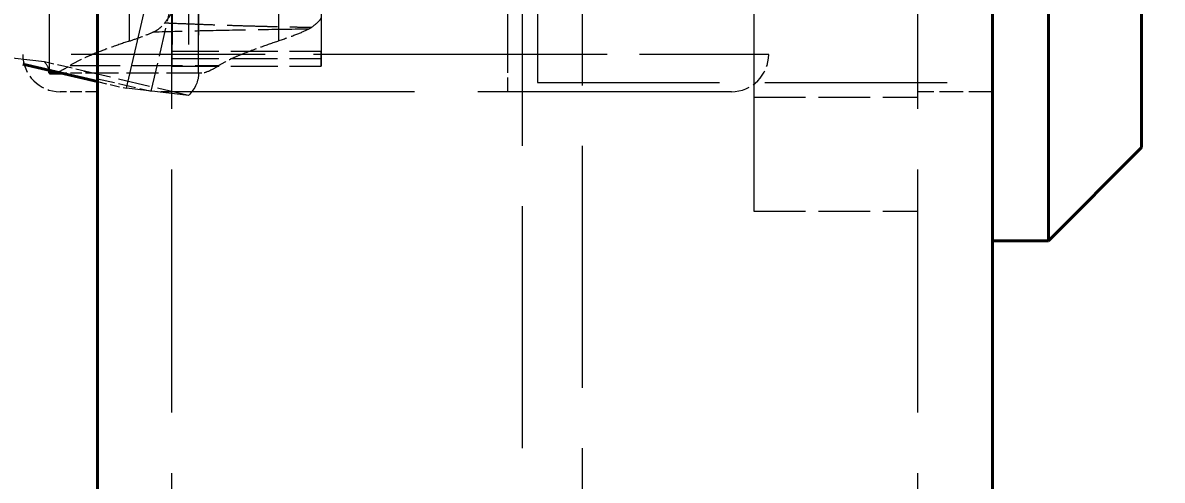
# Model space of a CAD drawing. Header units: millimetres. Extents: x 0 to 2523, y 0 to 1782.
# Drawn here: x 504.71 to 535.26, y 1015.65 to 1027.92 of the extents above; entities that cross this region are included whole.
import ezdxf

# ---------------------------------------------------------------- set-up
doc = ezdxf.new("R2010")
doc.units = ezdxf.units.MM
doc.header["$LTSCALE"] = 3
doc.linetypes.add('DASHED', pattern=[0.2067, 0.1654, -0.0413])
for name, color, linetype, lineweight in [('가려진 것(ISO)', 2, 'DASHED', 18), ('가려진 좁은 것(ISO)', 2, 'DASHED', 18), ('가시적인 것(ISO)', 3, 'Continuous', 40), ('가시적인 좁은 것(ISO)', 3, 'Continuous', 35), ('치수(ISO)', 2, 'Continuous', 25)]:
    doc.layers.add(name, color=color, linetype=linetype, lineweight=lineweight)
doc.styles.add('치수 텍스트_PSTEK_POSCO', font='isocp.shx')
doc.dimstyles.new('치수_PSTEK_POSCO', dxfattribs={"dimscale": 3, "dimtxt": 2.5, "dimasz": 1.5, "dimexe": 1, "dimexo": 1.5, "dimgap": 1, "dimtad": 1, "dimrnd": 1e-08, "dimdsep": 46, "dimtxsty": '치수 텍스트_PSTEK_POSCO', "dimcen": 0.09, "dimdle": 10, "dimclrd": 7, "dimclre": 7, "dimclrt": 2, "dimadec": 1, "dimazin": 2, "dimtfac": 1, "dimtmove": 0, "dimatfit": 3, "dimfxl": 0, "dimtolj": 1, "dimlwd": -1, "dimlwe": -1, "dimarcsym": 0})

# ---------------------------------------------------------------- blocks, each defined once
blk = doc.blocks.new('*D110')
at = {"layer": 'Defpoints', "color": 0, "transparency": 16777216}
for p in [(311.712, 1219.605), (311.712, 1166.067), (559.712, 953.067)]:
    blk.add_point(p, dxfattribs=at)
at = {"layer": '치수(ISO)', "color": 7, "transparency": 16777216}
for p, q in [((311.712, 1170.567), (311.712, 1222.605)), ((559.712, 957.567), (559.712, 1222.605)), ((555.212, 1219.605), (316.212, 1219.605))]:
    blk.add_line(p, q, dxfattribs=at)
for points in [[(316.212, 1220.355), (316.212, 1218.855), (311.712, 1219.605)], [(555.212, 1220.355), (555.212, 1218.855), (559.712, 1219.605)]]:
    blk.add_solid(points, dxfattribs=at)
at = {"layer": '치수(ISO)', "color": 2, "transparency": 16777216, "insert": (428.491, 1226.355), "char_height": 7.5, "attachment_point": 4, "style": '치수 텍스트_PSTEK_POSCO'}
blk.add_mtext('\\A1;248', dxfattribs=at)

msp = doc.modelspace()

# ---------------------------------------------------------------- linework, layer by layer
at = {"layer": '가려진 것(ISO)', "ltscale": 13.134298}
for p, q in [((508.7116, 488.0669), (508.7116, 1164.0669)), ((528.7116, 488.0669), (528.7116, 1164.0669))]:
    msp.add_line(p, q, dxfattribs=at)
at = {"layer": '가려진 것(ISO)', "ltscale": 13.068692}
for p, q in [((518.1116, 514.0669), (518.1116, 1138.0669)), ((519.7116, 1138.0669), (519.7116, 514.0669))]:
    msp.add_line(p, q, dxfattribs=at)
at = {"layer": '가려진 것(ISO)', "ltscale": 13.3619}
msp.add_line((524.7116, 1085.0669), (524.7116, 1027.0669), dxfattribs=at)
at = {"layer": '가려진 것(ISO)', "ltscale": 15.320109}
for p, q in [((505.4194, 1045.5669), (505.4194, 1026.5669)), ((509.42, 1045.5669), (509.42, 1026.5669))]:
    msp.add_line(p, q, dxfattribs=at)
at = {"layer": '가려진 것(ISO)', "ltscale": 12.296404}
msp.add_line((524.3116, 1036.0669), (524.3116, 1022.86), dxfattribs=at)
at = {"layer": '가려진 것(ISO)', "ltscale": 14.79346}
for p, q in [((505.427, 1026.5678), (505.4338, 1035.5626)), ((509.427, 1026.5648), (509.4338, 1035.5595))]:
    msp.add_line(p, q, dxfattribs=at)
at = {"layer": '가려진 것(ISO)', "ltscale": 4.708343}
msp.add_line((507.4884, 1026.1574), (509.1613, 1033.3815), dxfattribs=at)
at = {"layer": '가려진 것(ISO)', "ltscale": 4.455295}
msp.add_line((518.5116, 1031.1937), (518.5116, 1026.3169), dxfattribs=at)
at = {"layer": '가려진 것(ISO)', "ltscale": 10.630617}
for p, q in [((505.2918, 1026.8678), (503.6244, 1027.0597)), ((509.1557, 1025.9655), (507.4884, 1026.1574))]:
    msp.add_line(p, q, dxfattribs=at)
at = {"layer": '가려진 것(ISO)', "ltscale": 0.808278}
msp.add_line((506.5217, 1026.5806), (505.2918, 1026.8678), dxfattribs=at)
at = {"layer": '가려진 것(ISO)', "ltscale": 7.548428}
msp.add_line((505.4194, 1026.5669), (505.4244, 1026.5669), dxfattribs=at)
at = {"layer": '가려진 것(ISO)', "ltscale": 0.612689}
msp.add_line((506.7002, 1026.5669), (505.735, 1026.5669), dxfattribs=at)
at = {"layer": '가려진 것(ISO)', "ltscale": 1.731117}
for p, q in [((509.1557, 1025.9655), (506.5217, 1026.5806)), ((509.427, 1026.5669), (506.7002, 1026.5669))]:
    msp.add_line(p, q, dxfattribs=at)
at = {"layer": '가려진 것(ISO)', "ltscale": 2.539495}
msp.add_line((508.7113, 1026.7502), (512.7113, 1026.7502), dxfattribs=at)
at = {"layer": '가려진 것(ISO)', "ltscale": 0.44848}
msp.add_line((509.514, 1026.5669), (509.427, 1026.5669), dxfattribs=at)
at = {"layer": '가려진 것(ISO)', "ltscale": 0.510403}
msp.add_line((506.7116, 1026.3388), (507.4884, 1026.1574), dxfattribs=at)
at = {"layer": '가려진 것(ISO)', "ltscale": 9.837123}
msp.add_line((518.5116, 1026.3169), (530.7116, 1026.3169), dxfattribs=at)
at = {"layer": '가려진 것(ISO)', "ltscale": 0.634799}
msp.add_line((506.7116, 1026.0669), (505.7116, 1026.0669), dxfattribs=at)
at = {"layer": '가려진 것(ISO)', "ltscale": 13.707466}
msp.add_line((523.7116, 1026.0669), (506.7116, 1026.0669), dxfattribs=at)
at = {"layer": '가려진 것(ISO)', "ltscale": 2.793455}
for p, q in [((524.3116, 1025.9169), (528.7116, 1025.9169)), ((524.3116, 1022.86), (528.7116, 1022.86))]:
    msp.add_line(p, q, dxfattribs=at)
at = {"layer": '가려진 것(ISO)', "ltscale": 1.269698}
msp.add_line((530.7116, 1026.0669), (528.7116, 1026.0669), dxfattribs=at)
at = {"layer": '가려진 것(ISO)', "ltscale": 0.997197}
for centre, start, end in [((505.7116, 1027.0669), 180, 270), ((523.7116, 1027.0669), 270, 0)]:
    msp.add_arc(centre, 1, start, end, dxfattribs=at)
at = {"layer": '가려진 것(ISO)', "ltscale": 13.117392}
for centre, major_axis, start_param, end_param in [((508.7119, 1036.0669), (0, 9.5), 0.2864656, 2.855127), ((512.7119, 1036.0669), (0, -9.5), 3.4280582, 5.9967196)]:
    msp.add_ellipse(centre, major_axis=major_axis, ratio=0.0004255, start_param=start_param, end_param=end_param, dxfattribs=at)
at = {"layer": '가려진 것(ISO)', "ltscale": 3.154497}
for centre, start_param in [((508.7147, 1013.3587), 0.0725483), ((512.7147, 1013.3587), 0.0725482)]:
    msp.add_ellipse(centre, major_axis=(0, 15), ratio=0.0004255, start_param=start_param, end_param=0.4037923, dxfattribs=at)
at = {"layer": '가려진 것(ISO)', "ltscale": 2.19112}
for centre in [(508.7113, 1031.7502), (512.7113, 1031.7502)]:
    msp.add_ellipse(centre, major_axis=(0, -5), ratio=0.0004255, start_param=5.9967196, end_param=6.6869776, dxfattribs=at)
at = {"layer": '가려진 것(ISO)', "ltscale": 0.923971}
msp.add_open_spline([(508.5171, 1027.9132), (508.5704, 1027.9871), (508.6205, 1028.0467), (508.6958, 1028.1521), (508.7162, 1028.1934), (508.7161, 1028.229)], degree=3, knots=[-0.15257167, -0.15257167, -0.15257167, -0.15257167, -0.07857682, -0.07857682, -0.000001, -0.000001, -0.000001, -0.000001], dxfattribs=at)
at = {"layer": '가려진 것(ISO)', "ltscale": 1.041271}
msp.add_open_spline([(512.7167, 1028.0965), (512.7168, 1028.0564), (512.695, 1028.0119), (512.6087, 1027.912), (512.5442, 1027.8569), (512.4599, 1027.7947)], degree=3, knots=[0.00008865, 0.00008865, 0.00008865, 0.00008865, 0.0820562, 0.0820562, 0.16423317, 0.16423317, 0.16423317, 0.16423317], dxfattribs=at)
at = {"layer": '가려진 것(ISO)', "ltscale": 0.580681}
msp.add_open_spline([(508.1992, 1027.6616), (508.2652, 1027.6903), (508.3247, 1027.7254), (508.3776, 1027.7673), (508.4306, 1027.8091), (508.477, 1027.8576), (508.5171, 1027.9132)], degree=3, knots=[0, 0, 0, 0, 0.5, 0.5, 0.5, 1, 1, 1, 1], dxfattribs=at)
at = {"layer": '가려진 것(ISO)', "ltscale": 1.033177}
msp.add_open_spline([(512.3781, 1027.7447), (512.2803, 1027.6955), (512.1624, 1027.6436), (511.8924, 1027.5371), (511.7417, 1027.4827), (511.575, 1027.4274)], degree=3, knots=[0.000001, 0.000001, 0.000001, 0.000001, 0.08245258, 0.08245258, 0.16282276, 0.16282276, 0.16282276, 0.16282276], dxfattribs=at)
at = {"layer": '가려진 것(ISO)', "ltscale": 0.156232}
msp.add_open_spline([(512.4599, 1027.7947), (512.4472, 1027.7854), (512.4341, 1027.7766), (512.4068, 1027.7599), (512.3927, 1027.7521), (512.3781, 1027.7447)], degree=3, knots=[0.000001, 0.000001, 0.000001, 0.000001, 0.01231331, 0.01231331, 0.024625646, 0.024625646, 0.024625646, 0.024625646], dxfattribs=at)
at = {"layer": '가려진 것(ISO)', "ltscale": 0.746983}
msp.add_open_spline([(507.5743, 1027.4274), (507.6929, 1027.4667), (507.8052, 1027.5062), (507.9098, 1027.5454), (508.0145, 1027.5846), (508.1114, 1027.6234), (508.1992, 1027.6616)], degree=3, knots=[0, 0, 0, 0, 0.5, 0.5, 0.5, 1, 1, 1, 1], dxfattribs=at)
at = {"layer": '가려진 것(ISO)', "ltscale": 1.037947}
for points, knots in [([(507.5743, 1027.4274), (507.4048, 1027.3711), (507.2355, 1027.3123), (506.8978, 1027.1896), (506.7292, 1027.1258), (506.5611, 1027.0595)], [-0.16348865, -0.16348865, -0.16348865, -0.16348865, -0.08174478, -0.08174478, -0.000001, -0.000001, -0.000001, -0.000001]), ([(511.575, 1027.4274), (511.4054, 1027.3711), (511.2361, 1027.3123), (510.8984, 1027.1896), (510.7298, 1027.1258), (510.5617, 1027.0595)], [-0.16348834, -0.16348834, -0.16348834, -0.16348834, -0.08174464, -0.08174464, -0.000001, -0.000001, -0.000001, -0.000001])]:
    msp.add_open_spline(points, degree=3, knots=knots, dxfattribs=at)
at = {"layer": '가려진 것(ISO)', "ltscale": 1.263882}
msp.add_open_spline([(505.4184, 1026.6408), (505.4013, 1026.7136), (505.3589, 1026.7878), (505.2918, 1026.8678)], degree=3, dxfattribs=at)
at = {"layer": '가려진 것(ISO)', "ltscale": 0.690919}
msp.add_open_spline([(505.983, 1026.773), (506.0662, 1026.8261), (506.1569, 1026.8764), (506.2536, 1026.9242), (506.3313, 1026.9625), (506.4129, 1026.999), (506.4977, 1027.034), (506.5187, 1027.0426), (506.5398, 1027.0511), (506.5611, 1027.0595)], degree=3, knots=[0, 0, 0, 0, 0.5, 0.5, 0.5, 0.9010945, 0.9010945, 0.9010945, 1, 1, 1, 1], dxfattribs=at)
at = {"layer": '가려진 것(ISO)', "ltscale": 0.690815}
msp.add_open_spline([(510.5617, 1027.0595), (510.5407, 1027.0512), (510.5199, 1027.0428), (510.4992, 1027.0343), (510.414, 1026.9993), (510.3321, 1026.9626), (510.2542, 1026.9241), (510.1575, 1026.8764), (510.0669, 1026.826), (509.9837, 1026.7731)], degree=3, knots=[0, 0, 0, 0, 0.0974908, 0.0974908, 0.0974908, 0.5, 0.5, 0.5, 1, 1, 1, 1], dxfattribs=at)
at = {"layer": '가려진 것(ISO)', "ltscale": 0.917635}
msp.add_open_spline([(505.5133, 1026.5669), (505.5775, 1026.5683), (505.6716, 1026.5986), (505.8521, 1026.693), (505.9154, 1026.7303), (505.983, 1026.773)], degree=3, knots=[-3.84910613, -3.84910613, -3.84910613, -3.84910613, -3.75506018, -3.75506018, -3.71143601, -3.71143601, -3.71143601, -3.71143601], dxfattribs=at)
at = {"layer": '가려진 것(ISO)', "ltscale": 1.787673}
msp.add_open_spline([(506.3493, 1026.6208), (506.5773, 1026.5676), (506.651, 1026.5671), (506.7002, 1026.5669), (506.7002, 1026.5669), (506.7002, 1026.5669)], degree=3, knots=[0, 0, 0, 0, 0.27958637, 0.27958637, 0.28082374, 0.28082374, 0.28082374, 0.28082374], dxfattribs=at)
at = {"layer": '가려진 것(ISO)', "ltscale": 2.048363}
msp.add_open_spline([(509.427, 1026.5669), (509.4274, 1026.3595), (509.336, 1026.1521), (509.1557, 1025.9655)], degree=3, dxfattribs=at)
at = {"layer": '가려진 것(ISO)', "ltscale": 0.917664}
msp.add_open_spline([(509.9837, 1026.7731), (509.9161, 1026.7303), (509.8528, 1026.693), (509.6723, 1026.5986), (509.5782, 1026.5683), (509.514, 1026.5669)], degree=3, knots=[3.71149206, 3.71149206, 3.71149206, 3.71149206, 3.75511823, 3.75511823, 3.84916664, 3.84916664, 3.84916664, 3.84916664], dxfattribs=at)
at = {"layer": '가려진 좁은 것(ISO)', "ltscale": 15.320109}
for p, q in [((505.4194, 1045.5669), (505.4194, 1026.5669)), ((505.4236, 1045.5669), (505.4236, 1026.5669)), ((509.42, 1045.5669), (509.42, 1026.5669)), ((509.4236, 1026.5669), (509.4236, 1045.5669)), ((509.4244, 1045.5669), (509.4244, 1026.5669))]:
    msp.add_line(p, q, dxfattribs=at)
at = {"layer": '가려진 좁은 것(ISO)', "ltscale": 14.525633}
msp.add_line((506.5611, 1045.0742), (506.5611, 1027.0595), dxfattribs=at)
at = {"layer": '가려진 좁은 것(ISO)', "ltscale": 14.52563}
msp.add_line((510.5617, 1045.0742), (510.5617, 1027.0595), dxfattribs=at)
at = {"layer": '가려진 좁은 것(ISO)', "ltscale": 13.932404}
msp.add_line((507.5743, 1027.4274), (507.5743, 1044.7063), dxfattribs=at)
at = {"layer": '가려진 좁은 것(ISO)', "ltscale": 13.932405}
msp.add_line((511.575, 1027.4274), (511.575, 1044.7063), dxfattribs=at)
at = {"layer": '가려진 좁은 것(ISO)', "ltscale": 14.79346}
msp.add_line((505.4338, 1035.5626), (505.427, 1026.5678), dxfattribs=at)
at = {"layer": '가려진 좁은 것(ISO)', "ltscale": 14.802096}
msp.add_line((509.4338, 1035.5669), (509.427, 1026.5669), dxfattribs=at)
at = {"layer": '가려진 좁은 것(ISO)', "ltscale": 5.47371}
msp.add_line((505.4244, 1026.6078), (505.4244, 1035.2293), dxfattribs=at)
at = {"layer": '가려진 좁은 것(ISO)', "ltscale": 12.197012}
for p, q in [((505.2974, 1034.2838), (505.2918, 1026.8678)), ((509.1613, 1033.3815), (509.1557, 1025.9655))]:
    msp.add_line(p, q, dxfattribs=at)
at = {"layer": '가려진 좁은 것(ISO)', "ltscale": 3.809293}
msp.add_line((517.7116, 1033.0669), (517.7116, 1027.0669), dxfattribs=at)
at = {"layer": '가려진 좁은 것(ISO)', "ltscale": 1.553127}
msp.add_line((508.1553, 1026.0806), (508.7116, 1028.4629), dxfattribs=at)
at = {"layer": '가려진 좁은 것(ISO)', "ltscale": 2.539495}
for p, q in [((508.7122, 1027.1524), (512.7122, 1027.1524)), ((508.7107, 1026.954), (512.7107, 1026.954))]:
    msp.add_line(p, q, dxfattribs=at)
at = {"layer": '가려진 좁은 것(ISO)', "ltscale": 10.482181}
msp.add_line((517.7116, 1027.0669), (504.7116, 1027.0669), dxfattribs=at)
at = {"layer": '가려진 좁은 것(ISO)', "ltscale": 0.997197}
msp.add_line((517.7116, 1027.0669), (517.7116, 1026.0669), dxfattribs=at)
at = {"layer": '가려진 좁은 것(ISO)', "ltscale": 6.980978}
msp.add_line((524.7116, 1027.0669), (517.7116, 1027.0669), dxfattribs=at)
at = {"layer": '가려진 좁은 것(ISO)', "ltscale": 2.698427}
msp.add_line((505.983, 1026.773), (509.9837, 1026.7731), dxfattribs=at)
at = {"layer": '가려진 좁은 것(ISO)', "ltscale": 0.940741}
msp.add_line((506.7116, 1026.415), (508.1553, 1026.0806), dxfattribs=at)
at = {"layer": '가려진 좁은 것(ISO)', "ltscale": 2.734044}
msp.add_open_spline([(512.3781, 1027.7447), (511.8948, 1027.7391), (511.4181, 1027.7325), (510.948, 1027.7247), (510.4778, 1027.7169), (510.0142, 1027.708), (509.5561, 1027.6975), (509.0981, 1027.687), (508.6457, 1027.6751), (508.1992, 1027.6616)], degree=3, knots=[0, 0, 0, 0, 0.3333333, 0.3333333, 0.3333333, 0.6666667, 0.6666667, 0.6666667, 1, 1, 1, 1], dxfattribs=at)
at = {"layer": '가려진 좁은 것(ISO)', "ltscale": 2.707696}
msp.add_open_spline([(508.5171, 1027.9132), (508.5842, 1027.9105), (508.6515, 1027.9078), (508.7189, 1027.9052), (508.8749, 1027.899), (509.0316, 1027.8929), (509.189, 1027.8869), (509.3444, 1027.8809), (509.5004, 1027.8751), (509.6572, 1027.8694), (509.7022, 1027.8678), (509.7474, 1027.8662), (509.7926, 1027.8646), (509.9023, 1027.8607), (510.0123, 1027.8569), (510.1228, 1027.8532), (510.2713, 1027.8483), (510.4205, 1027.8435), (510.5706, 1027.839), (510.7042, 1027.8349), (510.8385, 1027.8311), (510.9735, 1027.8274), (511.0167, 1027.8262), (511.0599, 1027.825), (511.1032, 1027.8239), (511.1775, 1027.822), (511.2519, 1027.8201), (511.3266, 1027.8182), (511.4303, 1027.8157), (511.5344, 1027.8132), (511.639, 1027.8109), (511.7316, 1027.8088), (511.8245, 1027.8068), (511.9177, 1027.8049), (512.0008, 1027.8032), (512.0841, 1027.8016), (512.1676, 1027.8), (512.2424, 1027.7986), (512.3173, 1027.7972), (512.3924, 1027.7959), (512.4149, 1027.7955), (512.4374, 1027.7951), (512.4599, 1027.7947)], degree=3, knots=[0, 0, 0, 0, 0.0532858, 0.0532858, 0.0532858, 0.1766136, 0.1766136, 0.1766136, 0.2983371, 0.2983371, 0.2983371, 0.3333333, 0.3333333, 0.3333333, 0.4182823, 0.4182823, 0.4182823, 0.5324802, 0.5324802, 0.5324802, 0.6341594, 0.6341594, 0.6341594, 0.6666667, 0.6666667, 0.6666667, 0.7223421, 0.7223421, 0.7223421, 0.7996501, 0.7996501, 0.7996501, 0.8681126, 0.8681126, 0.8681126, 0.9291059, 0.9291059, 0.9291059, 0.9836748, 0.9836748, 0.9836748, 1, 1, 1, 1], dxfattribs=at)
at = {"layer": '가시적인 것(ISO)'}
for p, q in [((506.7116, 486.0669), (506.7116, 1166.0669)), ((530.7116, 486.0669), (530.7116, 1166.0669)), ((532.2116, 1022.0669), (532.2116, 1050.0669)), ((534.7116, 1047.5669), (534.7116, 1024.5669)), ((504.7116, 1026.8058), (506.7116, 1026.3388)), ((505.4244, 1026.5669), (505.427, 1026.5669)), ((505.735, 1026.5669), (505.427, 1026.5669)), ((534.7116, 1024.5669), (532.2116, 1022.0669)), ((530.7116, 1022.0669), (532.2116, 1022.0669))]:
    msp.add_line(p, q, dxfattribs=at)
msp.add_open_spline([(505.427, 1026.5669), (505.4271, 1026.5914), (505.4242, 1026.616), (505.4184, 1026.6408)], degree=3, dxfattribs=at)
at = {"layer": '가시적인 좁은 것(ISO)'}
msp.add_line((505.4244, 1026.5669), (505.4244, 1026.6078), dxfattribs=at)

# ---------------------------------------------------------------- dimensions: what is measured, and where the dimension line sits
at = {"layer": '치수(ISO)', "color": 7}
dim = msp.add_linear_dim(base=(311.7116, 1219.6047), p1=(559.7116, 953.0669), p2=(311.7116, 1166.0669), angle=180, dimstyle='치수_PSTEK_POSCO', override={"dimdec": 2, "dimtp": 0, "dimtm": 0, "dimtdec": 2, "dimtofl": 0, "dimatfit": 1}, dxfattribs=at)
dim.commit()
dim.dimension.update_dxf_attribs({"geometry": '*D110', "text_midpoint": (435.7116, 1219.6047), "dimtype": 160})

doc.saveas('drawing.dxf')
